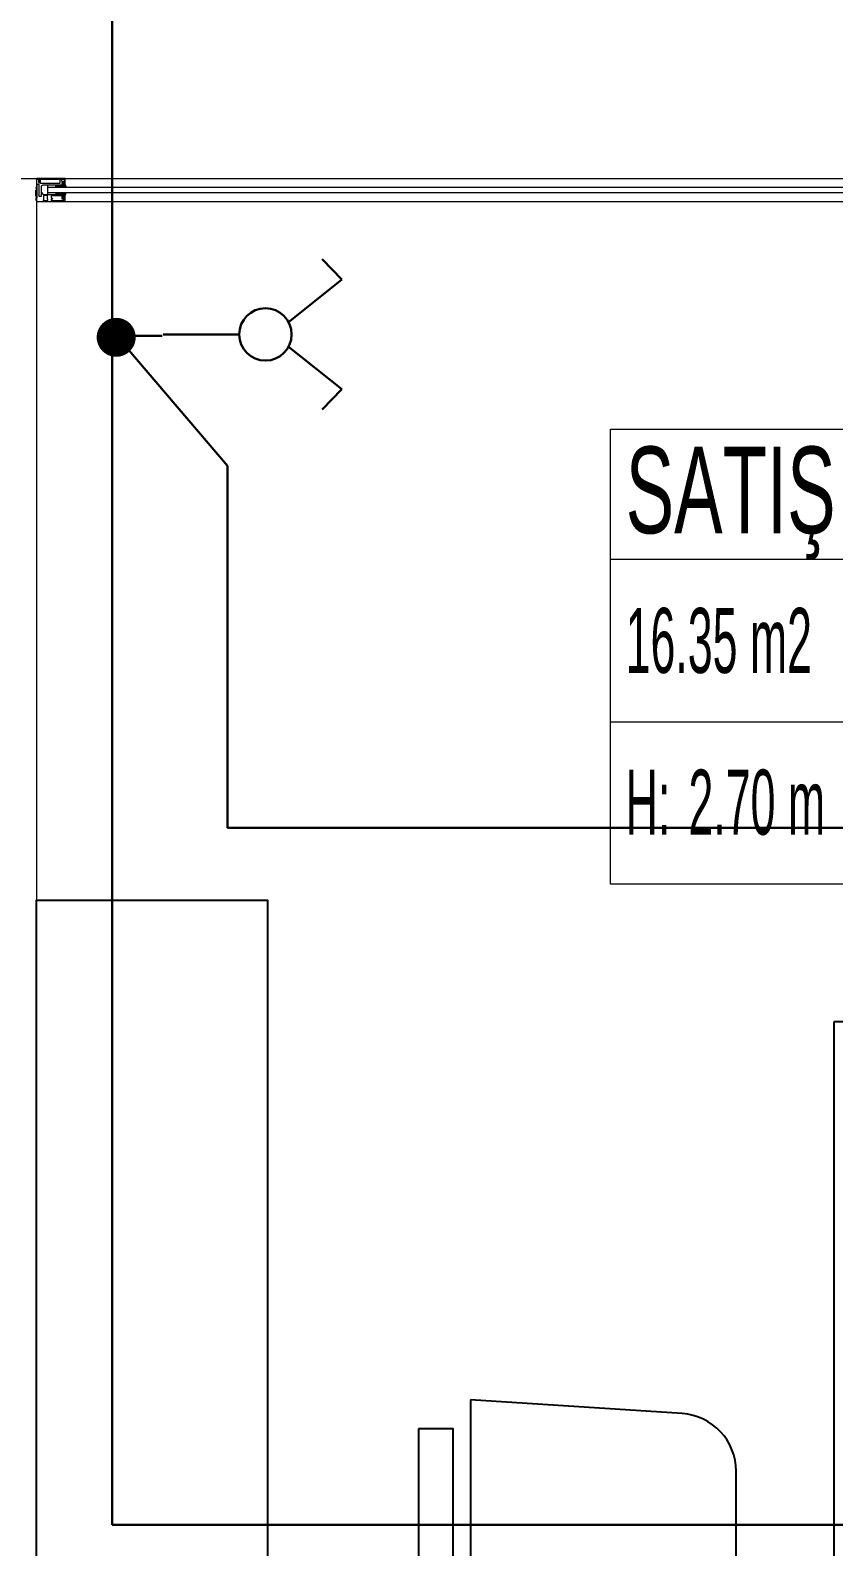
# Model space of a CAD drawing. Extents: x -2012 to 34975, y -1043 to 8321.
# Drawn here: x 17616.8 to 17755.8, y 522.6 to 785.1 of the extents above; entities that cross this region are included whole.
import ezdxf
from ezdxf.enums import TextEntityAlignment as Align

# ---------------------------------------------------------------- set-up
doc = ezdxf.new("R2010")
doc.units = 0
doc.header["$LTSCALE"] = 25
doc.layers.get('0').update_dxf_attribs({"color": 9, "lineweight": 9})
for name, color, linetype, lineweight in [('0 @ 1', 9, 'Continuous', 9), ('05', 9, 'Continuous', 9), ('06D', 9, 'Continuous', 9), ('10', 9, 'Continuous', 9), ('14', 9, 'Continuous', 9), ('15', 9, 'Continuous', 9), ('21_MAHAL', 9, 'Continuous', 9), ('E-KABLO', 7, 'Continuous', 30), ('E-KOMÜTATÖR ANAHTAR', 7, 'Continuous', 30)]:
    doc.layers.add(name, color=color, linetype=linetype, lineweight=lineweight)
doc.styles.add('Arial', font='arial.ttf', dxfattribs={"height": 2.5})
doc.styles.add('MuuM_TEXT-STANDART', font='ARIALN.TTF')
pattern_1 = [(225, (-604.72494, -2171.82614), (-0.0883883476, 0.0883883476), []), (135, (-604.72494, -2171.82614), (0.0883883476, 0.0883883476), [])]

# ---------------------------------------------------------------- blocks, each defined once
blk = doc.blocks.new('m-vw-sandalye-02')
at = {"lineweight": -3, "ltscale": 0.5}
for points in [[(-22.5, 0), (-22.5, -5), (22.5, -5), (22.5, 0)], [(-22.5, -5), (22.5, -5), (22.5, -50), (-22.5, -50)]]:
    blk.add_lwpolyline(points, close=True, dxfattribs=at)
blk = doc.blocks.new('m-vw-sandalye')
at = {"lineweight": -3, "ltscale": 0.5}
blk.add_lwpolyline([(-20.5, 0), (20.5, 0), (20.5, -6), (-20.5, -6)], close=True, dxfattribs=at)
blk.add_lwpolyline([(-25.5, -9), (25.5, -9), (23.11, -45.65, -0.395265), (13.13, -55), (-13.13, -55, -0.395265), (-23.11, -45.65)], format="xyb", close=True, dxfattribs=at)
blk = doc.blocks.new('m-vw-çalışma-p-01')
at = {"lineweight": -3, "ltscale": 0.5}
for p, q in [((11.93, 179.03), (91.93, 179.03)), ((11.93, -0.97), (11.93, 179.03)), ((91.93, 179.03), (91.93, -0.97)), ((91.93, -0.97), (11.93, -0.97))]:
    blk.add_line(p, q, dxfattribs=at)
for points in [[(32.8, 159.16), (35.47, 160.53), (53.74, 124.95), (51.08, 123.58)], [(15, 137.5), (25, 137.5), (25, 102.5), (15, 102.5)]]:
    blk.add_lwpolyline(points, close=True, dxfattribs=at)
blk.add_circle((43.27, 142.05), 6, dxfattribs=at)
at = {"lineweight": -3, "ltscale": 0.5, "xscale": -1, "rotation": 270}
blk.add_blockref('m-vw-sandalye-02', (115, 120), dxfattribs=at)
at = {"lineweight": -3, "rotation": 90}
blk.add_blockref('m-vw-sandalye', (-60, 90), dxfattribs=at)
at = {"lineweight": -3, "ltscale": 0.5, "rotation": 270}
blk.add_blockref('m-vw-sandalye-02', (115, 60), dxfattribs=at)
blk = doc.blocks.new('m-çalışma dolap modül')
at = {"lineweight": -3, "ltscale": 0.5}
blk.add_lwpolyline([(0, 40), (120, 40), (120, 0), (0, 0)], close=True, dxfattribs=at)
blk = doc.blocks.new('p-strahle-alüminyumdoğramaprofili')
at = {"layer": '10'}
h = blk.add_hatch(dxfattribs=at)
h.set_pattern_fill('NET', color=256, angle=315, style=0)
h.set_pattern_definition(pattern_1)
h.paths.add_polyline_path([(-4.62, 2.65), (-4.68, 2.65), (-4.72, 2.75), (-4.72, 2.8), (-4.69, 2.8), (-4.69, 2.92), (-4.98, 2.92), (-4.98, 2.8), (-4.95, 2.8), (-4.99, 2.65), (-5.08, 2.66), (-5.25, 2.28), (-5.14, 2.28), (-5.14, 2.33), (-4.98, 2.52, 0.2599), (-4.9, 2.28), (-4.66, 2.28, 0.382682)])
h.paths.add_polyline_path([(-4.86, 2.52), (-4.67, 2.52, -2.16717)], flags=16)
h = blk.add_hatch(dxfattribs=at)
h.set_pattern_fill('NET', color=256, angle=315, style=0)
h.set_pattern_definition(pattern_1)
h.paths.add_polyline_path([(-4.62, 0.88), (-4.68, 0.88), (-4.72, 0.77), (-4.72, 0.73), (-4.69, 0.73), (-4.69, 0.6), (-4.98, 0.6), (-4.98, 0.73), (-4.95, 0.73), (-4.99, 0.88), (-5.08, 0.87), (-5.25, 1.24), (-5.14, 1.24), (-5.14, 1.2), (-4.98, 1.01, -0.2599), (-4.9, 1.24), (-4.66, 1.24, -0.382682)])
h.paths.add_polyline_path([(-4.86, 1), (-4.67, 1, 2.16717)], flags=16)
h = blk.add_hatch(dxfattribs=at)
h.set_pattern_fill('NET', color=256, angle=315, style=0)
h.set_pattern_definition([(225, (-608.45214, -2173.53612), (-0.0883883476, 0.0883883476), []), (135, (-608.45214, -2173.53612), (0.0883883476, 0.0883883476), [])])
h.paths.add_polyline_path([(-3.45, 2.28), (-3.45, 2.57), (-4.49, 2.57), (-4.49, 2.28)])
h = blk.add_hatch(dxfattribs=at)
h.set_pattern_fill('NET', color=256, angle=315, style=0)
h.set_pattern_definition([(225, (-608.45214, -2180.04526), (-0.0883883476, 0.0883883476), []), (135, (-608.45214, -2180.04526), (0.0883883476, 0.0883883476), [])])
h.paths.add_polyline_path([(-3.45, 0.93), (-3.45, 1.24), (-4.49, 1.24), (-4.49, 0.93)])
h = blk.add_hatch(dxfattribs=at)
h.set_pattern_fill('NET', color=256, angle=315, style=0)
h.set_pattern_definition([(225, (-629.50454, -2177.58922), (-0.0883883476, 0.0883883476), []), (135, (-629.50454, -2177.58922), (0.0883883476, 0.0883883476), [])])
h.paths.add_polyline_path([(0, 0.68), (0, 1.75), (-0.18, 1.75), (-0.18, 0.68)])
for points in [[(-5.08, 2.66), (-5.25, 2.28)], [(-4.92, 3.6), (-4.92, 3.16), (-4.61, 3.16), (-4.61, 2.87), (-4.52, 2.87), (-4.62, 2.65), (-4.68, 2.65), (-4.72, 2.75), (-4.72, 2.8), (-4.69, 2.8), (-4.69, 3.05), (-4.98, 3.05), (-4.98, 2.8), (-4.95, 2.8), (-4.99, 2.65), (-5.08, 2.66), (-5.07, 3.76), (-0.11, 3.76)], [(-4.69, 2.92), (-4.98, 2.92)], [(-4.52, 2.87), (-4.49, 2.87), (-4.49, 2.26)], [(-5.09, 0.88), (-5.25, 1.24)], [(-4.98, 2.52), (-5.14, 2.33), (-5.14, 2.28)], [(-4.98, 1.01), (-5.14, 1.2), (-5.14, 1.24)], [(-4.71, 0.6), (-4.98, 0.6)], [(-2.83, 0.2), (-2.67, 0.2), (-2.67, -0.04), (-4.87, -0.04), (-4.87, 0.19), (-4.57, 0.19), (-4.57, 0.73), (-2.67, 0.73)], [(-4.49, 0.93), (-4.49, 0.93), (-4.49, 1.26)], [(-3.45, 2.26), (-3.45, 2.57)], [(-3.45, 1.26), (-3.45, 0.93)], [(-2.08, 0.93), (-2.08, 2.57)], [(-0.18, 0.68), (0, 0.68), (0, 1.75)], [(-0.18, 1.75), (0, 1.75)]]:
    blk.add_lwpolyline(points, dxfattribs=at)
for points in [[(-0.18, 2.74), (-0.18, 2.21), (0, 2.21), (0, 2.08), (-0.18, 2.08), (-0.18, 0.43), (0, 0.43), (0, 0), (-0.12, 0), (-0.12, -0.24), (-5.09, -0.24), (-5.09, 0.88), (-4.98, 0.88), (-4.94, 0.7), (-4.99, 0.7), (-4.99, 0.33), (-4.71, 0.33), (-4.71, 0.88), (-4.56, 0.88), (-4.52, 0.93), (-1.28, 0.93), (-1.2, 1.22), (-0.9, 1.22), (-0.9, 0.62), (-0.58, 0.62), (-0.58, 2.74)], [(-2.03, 0.78), (-1.35, 0.78), (-1.35, 0.08), (-1.28, 0.04), (-1.28, -0.04), (-2.09, -0.04), (-2.09, 0.1), (-2.03, 0.15)]]:
    blk.add_lwpolyline(points, close=True, dxfattribs=at)
for points in [[(-0.57, 3.26), (-0.57, 3.62), (-4.89, 3.62), (-4.89, 3.65, 0.561743), (-4.97, 3.66, 0.595966), (-4.92, 3.6, -2.204878)], [(-4.61, 2.87), (-4.49, 3.45, -0.833203), (-4.18, 3.44, -0.447088)], [(-4.18, 3.44), (-4.18, 2.99, 0.414214), (-4.07, 2.89), (-0.82, 2.89), (-0.82, 3.62)], [(-0.11, 3.76), (-0.11, 3.62), (-0.45, 3.62), (-0.45, 3.14, -1), (-0.66, 3.14)], [(-0.66, 3.14, -0.305404), (-0.57, 3.26, -5.773092)], [(-4.67, 2.52), (-4.86, 2.52, 1)], [(-4.67, 1), (-4.86, 1, -1)], [(-4.49, 2.57), (-1.23, 2.57, -0.414214), (-0.9, 2.25), (-0.9, 1.22)], [(-2.67, 0.73), (-2.67, 0.32), (-2.83, 0.32, 1), (-2.83, 0.2, -1)]]:
    blk.add_lwpolyline(points, format="xyb", dxfattribs=at)
for centre, radius, start, end in [((-4.84, 2.48), 0.273, 305.9738, 36.4289), ((-4.73, 2.47), 0.253, 168.6676, 234.1258), ((-4.73, 1.06), 0.253, 125.8742, 191.3324), ((-4.77, 2.44), 0.125, 139.5402, 40.4598), ((-4.77, 1.08), 0.125, 319.5402, 220.4598), ((-4.84, 1.04), 0.273, 323.5711, 54.0262)]:
    blk.add_arc(centre, radius, start, end, dxfattribs=at)
blk = doc.blocks.new('*U648')
at = {"layer": '06D'}
for points in [[(4.95, 4), (325.04, 4)], [(4.95, 0), (325.03, 0)]]:
    blk.add_lwpolyline(points, dxfattribs=at)
at = {"layer": '15'}
for points in [[(1.96, 2.5), (328.03, 2.5)], [(328.03, 1.5), (1.96, 1.5)]]:
    blk.add_lwpolyline(points, dxfattribs=at)
at = {"layer": '0 @ 1', "linetype": 'Continuous', "xscale": -1}
blk.add_blockref('p-strahle-alüminyumdoğramaprofili', (-0.12, 0.24), dxfattribs=at)
blk = doc.blocks.new('0_roomno2')
blk.add_lwpolyline([(19.375, -10.5), (0, -10.5), (0, 0), (19.375, 0)], close=True)
for points in [[(0, -3), (19.375, -3)], [(8.125, -3), (8.125, -10.5)], [(11.875, -3), (11.875, -10.5)], [(15.625, -3), (15.625, -10.5)], [(0, -6.75), (8.125, -6.75)]]:
    blk.add_lwpolyline(points)
at = {"style": 'MuuM_TEXT-STANDART', "width": 0.6}
blk.add_text('H:', height=1.5, dxfattribs=at).set_placement((0.35, -8.608), align=Align.MIDDLE_LEFT)
at = {"style": 'Arial'}
blk.add_attdef('ODANO', (0, 1.17), '', height=2, dxfattribs=at)
blk.add_attdef('MEKANADI', text='', height=2, dxfattribs=at).set_placement((0.35, -3), align=Align.BOTTOM_LEFT)
at = {"style": 'MuuM_TEXT-STANDART', "width": 0.6}
for tag, p in [('YER01', (10, -4.5)), ('TAVAN01', (13.75, -4.5)), ('DUVAR01', (17.5, -4.5)), ('YER02', (10, -6.75)), ('TAVAN02', (13.75, -6.75)), ('DUVAR02', (17.5, -6.75)), ('YER03', (10, -9)), ('TAVAN03', (13.75, -9)), ('DUVAR03', (17.5, -9))]:
    blk.add_attdef(tag, text='', height=1.5, dxfattribs=at).set_placement(p, align=Align.MIDDLE_CENTER)
for tag, p in [('M2', (0.35, -4.875)), ('TEMIZTAVANYUKSEKLIGI', (1.8, -8.608))]:
    blk.add_attdef(tag, text='', height=1.5, dxfattribs=at).set_placement(p, align=Align.MIDDLE_LEFT)
blk = doc.blocks.new('100_KOMÜTATÖR ANAHTAR')
at = {"layer": 'E-KOMÜTATÖR ANAHTAR', "color": 4}
for p, q in [((-1.695, 5.522), (-2.326, 4.922)), ((-0.372, 3.863), (-1.695, 5.522)), ((0.372, 3.863), (1.695, 5.522)), ((1.695, 5.522), (2.326, 4.922)), ((0, 2.353), (0, 0))]:
    blk.add_line(p, q, dxfattribs=at)
blk.add_circle((0, 3.163), 0.81, dxfattribs=at)

msp = doc.modelspace()

# ---------------------------------------------------------------- linework, layer by layer
msp.add_line((17617.84, 759.5), (18015.84, 759.5))
at = {"layer": '14'}
msp.add_lwpolyline([(17583.84, 740.5), (17583.84, 759.5), (17617.84, 759.5), (17617.84, 394.5), (17682.84, 394.5), (17682.84, 334.5), (17757.84, 334.5), (17757.84, 316.5)], dxfattribs=at)
at = {"layer": 'E-KABLO', "color": 6}
for p, q in [((17630.95, 526.35), (17630.95, 926.6)), ((17631.53, 732.26), (17639.62, 732.26)), ((17633.46, 730.16), (17650.94, 709.71)), ((17650.94, 709.71), (17650.94, 647.03)), ((17759.26, 647.03), (17650.94, 647.03)), ((17783.55, 526.35), (17630.95, 526.35))]:
    msp.add_line(p, q, dxfattribs=at)
at = {"layer": 'E-KABLO', "color": 4, "const_width": 3.38}
msp.add_lwpolyline([(17629.96, 731.99, 1), (17633.33, 731.99, 1)], format="xyb", close=True, dxfattribs=at)

# ---------------------------------------------------------------- block references
at = {"linetype": 'Continuous'}
msp.add_blockref('*U648', (17617.85, 755.5), dxfattribs=at)
at = {"layer": '05', "lineweight": -3, "rotation": 90}
msp.add_blockref('m-çalışma dolap modül', (17657.84, 514.5), dxfattribs=at)
at = {"layer": '05', "lineweight": -3, "xscale": -1, "rotation": 180}
msp.add_blockref('m-vw-çalışma-p-01', (17743.96, 612.5), dxfattribs=at)
at = {"layer": '21_MAHAL'}
ref = msp.add_blockref('0_roomno2', (17717.21, 716.06), dxfattribs=dict(at, xscale=7.5, yscale=7.5, zscale=7.5))
ref.add_attrib('MEKANADI', 'SATIŞ YETKİLİ  O.', dxfattribs={"layer": '0', "height": 15, "style": 'Arial', "width": 0.6}).set_placement((17719.84, 693.56), align=Align.BOTTOM_LEFT)
ref.add_attrib('M2', '16.35 m2', dxfattribs={"layer": '0', "height": 11.25, "style": 'MuuM_TEXT-STANDART', "width": 0.6}).set_placement((17719.84, 679.5), align=Align.MIDDLE_LEFT)
ref.add_attrib('TEMIZTAVANYUKSEKLIGI', '2.70 m', dxfattribs={"layer": '0', "height": 11.25, "style": 'MuuM_TEXT-STANDART', "width": 0.6}).set_placement((17730.71, 651.5), align=Align.MIDDLE_LEFT)
ref.add_attrib('YER01', 'Y24', dxfattribs={"layer": '0', "height": 11.25, "style": 'MuuM_TEXT-STANDART', "width": 0.6}).set_placement((17792.21, 682.31), align=Align.MIDDLE_CENTER)
ref.add_attrib('TAVAN01', 'T05', dxfattribs={"layer": '0', "height": 11.25, "style": 'MuuM_TEXT-STANDART', "width": 0.6}).set_placement((17820.34, 682.31), align=Align.MIDDLE_CENTER)
ref.add_attrib('DUVAR01', 'D07A', dxfattribs={"layer": '0', "height": 11.25, "style": 'MuuM_TEXT-STANDART', "width": 0.6}).set_placement((17848.46, 682.31), align=Align.MIDDLE_CENTER)
ref.add_attrib('TAVAN02', 'T09', dxfattribs={"layer": '0', "height": 11.25, "style": 'MuuM_TEXT-STANDART', "width": 0.6}).set_placement((17820.34, 665.44), align=Align.MIDDLE_CENTER)
at = {"layer": 'E-KOMÜTATÖR ANAHTAR', "xscale": 5.599999999999998, "yscale": 5.599999999999998, "zscale": 5.599999999999998, "rotation": 270}
msp.add_blockref('100_KOMÜTATÖR ANAHTAR', (17639.76, 732.49), dxfattribs=at)

doc.saveas('drawing.dxf')
